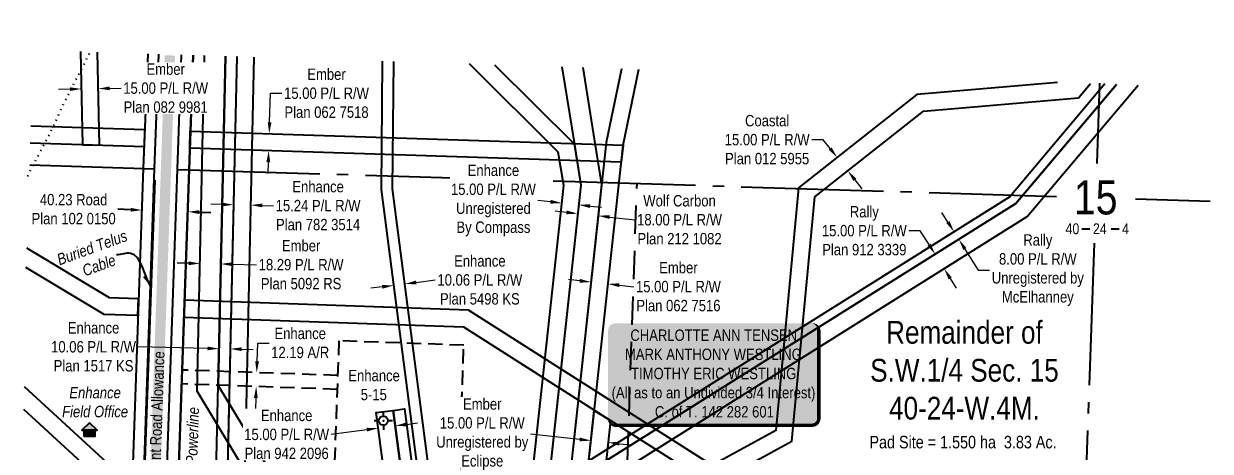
# Model space of a CAD drawing. Extents: x 337584 to 348172, y 5811293 to 5815472.
# Drawn here: x 337611 to 338652, y 5812575 to 5812951 of the extents above; entities that cross this region are included whole.
import ezdxf
from ezdxf.enums import TextEntityAlignment as Align

# ---------------------------------------------------------------- set-up
doc = ezdxf.new("R2010")
doc.units = 0
doc.header["$LTSCALE"] = 5
doc.header["$PDSIZE"] = 0.5
for name, pattern in [('foc-ACCESSROAD', [3.75, 2.5, -1.25]), ('foc-DOT', [1, 0.2, -0.8]), ('foc-LSD', [8, 5, -3]), ('foc-QUARTERLINE', [33, 25, -3, 2, -3])]:
    doc.linetypes.add(name, pattern=pattern)
doc.layers.get('Defpoints').update_dxf_attribs({"color": 9})
for name, color, linetype in [('10', 1, 'Continuous'), ('9', 3, 'Continuous'), ('ABADATA-DRILL', 8, 'foc-DOT'), ('AS-POWER', 104, 'foc-POWER'), ('AS-POWER-T', 104, 'Continuous'), ('AS-RESIDENCE', 14, 'Continuous'), ('AS-ROADS', 254, 'Continuous'), ('AS-TELEPHONE', 224, 'foc-TEL'), ('AS-TELEPHONE-T', 224, 'Continuous'), ('C-AR', 13, 'foc-ACCESSROAD'), ('C-RW', 13, 'Continuous'), ('C-SYMBOL', 7, 'Continuous'), ('C-WS', 13, 'foc-ACCESSROAD'), ('F-RW', 190, 'Continuous'), ('F-WS-S', 190, 'Continuous'), ('L-ROAD-T', 7, 'Continuous'), ('L-SEC', 7, 'Continuous'), ('L-SECLBL', 7, 'Continuous'), ('L-SECQ', 8, 'foc-QUARTERLINE'), ('L-SECTION-LSD', 7, 'foc-LSD'), ('L-SYMBOL', 7, 'Continuous'), ('L-TITLEDB', 4, 'Continuous'), ('L-TITLEDB-T', 4, 'Continuous'), ('P-IOP1', 10, 'Continuous')]:
    doc.layers.add(name, color=color, linetype=linetype)
for name, color, linetype, lineweight in [('C-AR-T', 13, 'Continuous', 9), ('C-FLOWLINE-T', 13, 'Continuous', 9), ('C-RW-T', 13, 'Continuous', 9), ('C-WS-T', 13, 'Continuous', 9), ('F-FLOWLINE-T', 190, 'Continuous', 9), ('F-RW-T', 190, 'Continuous', 9)]:
    doc.layers.add(name, color=color, linetype=linetype, lineweight=lineweight)
doc.layers.add('locations_84f590c8-2a82-4', color=7, linetype='Continuous', plot=False)
doc.styles.add('100L', font='ARIALN.TTF', dxfattribs={"height": 11})
doc.styles.add('175L', font='ARIALN.TTF', dxfattribs={"height": 20})
doc.styles.add('80', font='ARIALN.TTF', dxfattribs={"height": 10})
doc.styles.add('80CG', font='ARIALN.TTF', dxfattribs={"height": 10})
doc.styles.add('80L', font='ARIALN.TTF', dxfattribs={"height": 10})
doc.styles.add('foc-LtypeFont', font='ARIALN.TTF', dxfattribs={"height": 7.35})
doc.styles.add('SIMPLEX', font='ARIALN.TTF')
doc.linetypes.add('foc-POWER', pattern='A,6,-1,["P",foc-LtypeFont,S=0.2,R=0,X=-0.625,Y=-0.75],-1.24,4', length=12.24)
doc.linetypes.add('foc-POWER-NOLINE', pattern='A,0,-4,["P",foc-LtypeFont,S=0.2,R=0,X=-0.625,Y=-0.75],-8.24', length=12.24)
doc.linetypes.add('foc-TEL', pattern='A,2,-1,["T",foc-LtypeFont,S=0.2,R=0,X=-0.425,Y=-0.75],-1.24,8', length=12.24)
doc.linetypes.add('foc-TEL-NOLINE', pattern='A,0,-2,["T",foc-LtypeFont,S=0.2,R=0,X=-0.425,Y=-0.75],-10.24', length=12.24)
doc.dimstyles.new('Compass 5 000', dxfattribs={"dimscale": 5, "dimtxt": 9, "dimasz": 2, "dimexe": 0.2, "dimexo": 0.0625, "dimgap": 0.5, "dimtad": 0, "dimtih": 1, "dimtoh": 1, "dimzin": 0, "dimdsep": 46, "dimtxsty": '80CG', "dimcen": 0.1, "dimse1": 1, "dimse2": 1, "dimclrd": 256, "dimclrt": 256, "dimaunit": 1, "dimadec": 4, "dimazin": 0, "dimtfac": 0.06, "dimtofl": 0, "dimtmove": 0, "dimatfit": 1, "dimfxl": 0.2, "dimtolj": 1, "dimtzin": 0, "dimlwd": -1, "dimarcsym": 0})

# ---------------------------------------------------------------- blocks, each defined once
blk = doc.blocks.new('L-SECLBL')
at = {"layer": '9', "color": 7}
for p, q in [((-5.1, -27.8), (-12.3, -27.8)), ((20.7, -27.8), (13.5, -27.8))]:
    blk.add_line(p, q, dxfattribs=at)
at = {"layer": '10', "color": 2, "style": 'SIMPLEX'}
blk.add_attdef('SEC', text='', height=30, dxfattribs=at).set_placement((0, 0), align=Align.MIDDLE)
at = {"layer": '10', "color": 5, "style": '80L'}
blk.add_attdef('TWP', text='', height=9.5, dxfattribs=at).set_placement((-14.4, -27.4), align=Align.MIDDLE_RIGHT)
blk.add_attdef('RGE', text='', height=9.5, dxfattribs=at).set_placement((3.6, -27.4), align=Align.MIDDLE_CENTER)
blk.add_attdef('MER', text='', height=9.5, dxfattribs=at).set_placement((23.2, -27.4), align=Align.MIDDLE_LEFT)
blk = doc.blocks.new('*U382')
h = blk.add_hatch(color=59)
edge = h.paths.add_edge_path()
edge.add_line((-86.5, -45.5), (86.5, -45.5))
edge.add_arc((86.5, -39.5), 6, 270, 360)
edge.add_line((92.5, -39.5), (92.5, 38))
edge.add_arc((86.5, 38), 6, 0, 90)
edge.add_line((86.5, 44), (-86.5, 44))
edge.add_arc((-86.5, 38), 6, 90, 180)
edge.add_line((-92.5, 38), (-92.5, -39.5))
edge.add_arc((-86.5, -39.5), 6, 180, 270)
at = {"color": 1, "flags": 128}
blk.add_lwpolyline([(-86.5, -45.5, 3, 3, 0), (86.5, -45.5, 3, 3, 0.414214), (92.5, -39.5, 3, 3, 0), (92.5, 38, 3, 0, 0.414214), (86.5, 44, 0, 0, 0), (-86.5, 44, 0, 0, 0.414214), (-92.5, 38, 0, 0, 0), (-92.5, -39.5, 0, 3, 0.414214)], format="xyseb", close=True, dxfattribs=at)
blk.add_lwpolyline([(-72.5, -37.6, 0, 7.5, 0), (0, 0, 0, 0, 0)], format="xyseb", dxfattribs=at)
at = {"color": 1, "style": '80'}
blk.add_attdef('ENTER_TEXT_001', (-36, -5), '', height=10, dxfattribs=at)
blk = doc.blocks.new('*D387')
at = {"layer": 'C-AR-T', "transparency": 16777216}
for p, q in [((337815.6, 5812654), (337816.1, 5812670)), ((337816.1, 5812670), (337826.1, 5812670)), ((337814.4, 5812621.8), (337814.1, 5812611.8))]:
    blk.add_line(p, q, dxfattribs=at)
for points in [[(337813.9, 5812654), (337817.2, 5812653.9), (337815.2, 5812644)], [(337812.8, 5812621.8), (337816.1, 5812621.7), (337814.8, 5812631.8)]]:
    blk.add_solid(points, dxfattribs=at)
at = {"layer": 'Defpoints', "color": 0, "transparency": 16777216}
for p in [(337828.6, 5812643.5), (337814.8, 5812631.8), (337828.1, 5812631.3)]:
    blk.add_point(p, dxfattribs=at)
at = {"layer": 'C-AR-T', "transparency": 16777216, "insert": (337853.4, 5812670), "char_height": 10, "attachment_point": 5, "style": '80CG'}
blk.add_mtext('\\A1;Enhance\\P12.19 A/R', dxfattribs=at)
blk = doc.blocks.new('*D391')
at = {"layer": 'C-FLOWLINE-T', "transparency": 16777216}
for p, q in [((338087.1, 5812784.8), (338077.2, 5812785.9)), ((338124.9, 5812780.7), (338147.3, 5812778.3))]:
    blk.add_line(p, q, dxfattribs=at)
for points in [[(338087.3, 5812786.5), (338087, 5812783.2), (338097.1, 5812783.7)], [(338125.1, 5812782.4), (338124.7, 5812779.1), (338115, 5812781.8)]]:
    blk.add_solid(points, dxfattribs=at)
at = {"layer": 'Defpoints', "color": 0, "transparency": 16777216}
for p in [(338097.1, 5812783.7), (338096.1, 5812774.9), (338114, 5812773)]:
    blk.add_point(p, dxfattribs=at)
at = {"layer": 'C-FLOWLINE-T', "transparency": 16777216, "insert": (338186.4, 5812778.3), "char_height": 10, "attachment_point": 5, "style": '80CG'}
blk.add_mtext('\\A1;Wolf Carbon\\P18.00 P/L R/W\\PPlan 212 1082', dxfattribs=at)
blk = doc.blocks.new('*D394')
at = {"layer": 'C-RW-T', "transparency": 16777216}
for p, q in [((337772, 5812665.3), (337711.1, 5812666.6)), ((337802, 5812664.6), (337812, 5812664.4))]:
    blk.add_line(p, q, dxfattribs=at)
for points in [[(337772.1, 5812666.9), (337772, 5812663.6), (337782, 5812665)], [(337802, 5812666.2), (337802, 5812662.9), (337792, 5812664.8)]]:
    blk.add_solid(points, dxfattribs=at)
at = {"layer": 'Defpoints', "color": 0, "transparency": 16777216}
for p in [(337782.3, 5812675.3), (337792.2, 5812675), (337792, 5812664.8)]:
    blk.add_point(p, dxfattribs=at)
at = {"layer": 'C-RW-T', "transparency": 16777216, "insert": (337672, 5812666.6), "char_height": 10, "attachment_point": 5, "style": '80CG'}
blk.add_mtext('\\A1;Enhance\\P10.06 P/L R/W\\PPlan 1517 KS', dxfattribs=at)
blk = doc.blocks.new('*D395')
at = {"layer": 'C-RW-T', "transparency": 16777216}
for p, q in [((337784.9, 5812791.7), (337774.9, 5812791.9)), ((337820, 5812790.9), (337830, 5812790.7))]:
    blk.add_line(p, q, dxfattribs=at)
for points in [[(337784.9, 5812793.4), (337784.8, 5812790.1), (337794.9, 5812791.5)], [(337820.1, 5812792.6), (337820, 5812789.3), (337810, 5812791.2)]]:
    blk.add_solid(points, dxfattribs=at)
at = {"layer": 'Defpoints', "color": 0, "transparency": 16777216}
for p in [(337795, 5812798.4), (337810, 5812791.2), (337810.2, 5812798)]:
    blk.add_point(p, dxfattribs=at)
at = {"layer": 'C-RW-T', "transparency": 16777216, "insert": (337869.1, 5812790.7), "char_height": 10, "attachment_point": 5, "style": '80CG'}
blk.add_mtext('\\A1;Enhance\\P15.24 P/L R/W\\PPlan 782 3514', dxfattribs=at)
blk = doc.blocks.new('*D396')
at = {"layer": 'C-RW-T', "transparency": 16777216}
for p, q in [((337925.5, 5812719.4), (337915.5, 5812718.1)), ((337955.3, 5812723.2), (337972, 5812725.4))]:
    blk.add_line(p, q, dxfattribs=at)
for points in [[(337925.2, 5812721), (337925.7, 5812717.7), (337935.4, 5812720.6)], [(337955.1, 5812724.9), (337955.5, 5812721.6), (337945.3, 5812721.9)]]:
    blk.add_solid(points, dxfattribs=at)
at = {"layer": 'Defpoints', "color": 0, "transparency": 16777216}
for p in [(337932.1, 5812746.1), (337942.1, 5812747.4), (337945.3, 5812721.9)]:
    blk.add_point(p, dxfattribs=at)
at = {"layer": 'C-RW-T', "transparency": 16777216, "insert": (338011.1, 5812725.4), "char_height": 10, "attachment_point": 5, "style": '80CG'}
blk.add_mtext('\\A1;Enhance\\P10.06 P/L R/W\\PPlan 5498 KS', dxfattribs=at)
blk = doc.blocks.new('*D397')
at = {"layer": 'C-RW-T', "transparency": 16777216}
for p, q in [((337911.9, 5812593.8), (337880.6, 5812589.6)), ((337946.6, 5812598.5), (337956.5, 5812599.8))]:
    blk.add_line(p, q, dxfattribs=at)
for points in [[(337911.7, 5812595.5), (337912.1, 5812592.2), (337921.8, 5812595.1)], [(337946.4, 5812600.1), (337946.8, 5812596.8), (337936.7, 5812597.1)]]:
    blk.add_solid(points, dxfattribs=at)
at = {"layer": 'Defpoints', "color": 0, "transparency": 16777216}
for p in [(337921.8, 5812595.1), (337923.2, 5812584.8), (337938.1, 5812586.8)]:
    blk.add_point(p, dxfattribs=at)
at = {"layer": 'C-RW-T', "transparency": 16777216, "insert": (337841.5, 5812589.6), "char_height": 10, "attachment_point": 5, "style": '80CG', "bg_fill": 3, "box_fill_scale": 1.1, "bg_fill_color": 256, "bg_fill_true_color": 13158600, "bg_fill_transparency": 0}
blk.add_mtext('\\A1;Enhance\\P15.00 P/L R/W\\PPlan 942 2096', dxfattribs=at)
blk = doc.blocks.new('*D404')
at = {"layer": 'C-RW-T', "transparency": 16777216}
for p, q in [((338073.1, 5812794.1), (338062.1, 5812795.3)), ((338107.9, 5812790.4), (338117.8, 5812789.3))]:
    blk.add_line(p, q, dxfattribs=at)
for points in [[(338073.3, 5812795.8), (338073, 5812792.5), (338083.1, 5812793)], [(338108, 5812792), (338107.7, 5812788.7), (338097.9, 5812791.4)]]:
    blk.add_solid(points, dxfattribs=at)
at = {"layer": 'Defpoints', "color": 0, "transparency": 16777216}
for p in [(338083.1, 5812793), (338080.5, 5812769.1), (338095.3, 5812767.4)]:
    blk.add_point(p, dxfattribs=at)
at = {"layer": 'C-RW-T', "transparency": 16777216, "insert": (338023, 5812795.3), "char_height": 10, "attachment_point": 5, "style": '80CG', "bg_fill": 3, "box_fill_scale": 1.1, "bg_fill_color": 256, "bg_fill_true_color": 13158600, "bg_fill_transparency": 0}
blk.add_mtext('\\A1;Enhance \\P15.00 P/L R/W\\PUnregistered \\PBy Compass', dxfattribs=at)
blk = doc.blocks.new('*D409')
at = {"layer": 'Defpoints', "color": 0, "transparency": 16777216}
for p in [(338108.6, 5812583.2), (338108.7, 5812584.2), (338123.5, 5812581.6)]:
    blk.add_point(p, dxfattribs=at)
at = {"layer": 'F-FLOWLINE-T', "transparency": 16777216}
for p, q in [((338098.7, 5812585.2), (338055.6, 5812589.9)), ((338133.5, 5812581.5), (338143.5, 5812580.4))]:
    blk.add_line(p, q, dxfattribs=at)
for points in [[(338098.9, 5812586.9), (338098.6, 5812583.6), (338108.7, 5812584.2)], [(338133.7, 5812583.1), (338133.3, 5812579.8), (338123.6, 5812582.6)]]:
    blk.add_solid(points, dxfattribs=at)
at = {"layer": 'F-FLOWLINE-T', "transparency": 16777216, "insert": (338013.2, 5812589.9), "char_height": 10, "attachment_point": 5, "style": '80CG', "bg_fill": 3, "box_fill_scale": 1.1, "bg_fill_color": 256, "bg_fill_true_color": 13158600, "bg_fill_transparency": 0}
blk.add_mtext('\\A1;Ember\\P15.00 P/L R/W\\PUnregistered by\\PEclipse', dxfattribs=at)
blk = doc.blocks.new('*D414')
at = {"layer": 'Defpoints', "color": 0, "transparency": 16777216}
for p in [(337765.6, 5812749.4), (337783.8, 5812749), (337783.6, 5812739.5)]:
    blk.add_point(p, dxfattribs=at)
at = {"layer": 'F-RW-T', "transparency": 16777216}
for p, q in [((337755.4, 5812740.1), (337745.4, 5812740.3)), ((337793.6, 5812739.3), (337815.1, 5812738.8))]:
    blk.add_line(p, q, dxfattribs=at)
for points in [[(337755.5, 5812741.7), (337755.4, 5812738.4), (337765.4, 5812739.9)], [(337793.7, 5812740.9), (337793.6, 5812737.6), (337783.6, 5812739.5)]]:
    blk.add_solid(points, dxfattribs=at)
at = {"layer": 'F-RW-T', "transparency": 16777216, "insert": (337854.2, 5812738.8), "char_height": 10, "attachment_point": 5, "style": '80CG'}
blk.add_mtext('\\A1;Ember\\P18.29 P/L R/W\\PPlan 5092 RS', dxfattribs=at)
blk = doc.blocks.new('*D415')
at = {"layer": 'Defpoints', "color": 0, "transparency": 16777216}
for p in [(337826.2, 5812854), (337991.3, 5812848.6), (337990.8, 5812833.5)]:
    blk.add_point(p, dxfattribs=at)
at = {"layer": 'F-RW-T', "transparency": 16777216}
for p, q in [((337826.5, 5812864), (337827.4, 5812889.5)), ((337827.4, 5812889.5), (337837.4, 5812889.5)), ((337825.4, 5812828.9), (337825.1, 5812818.9))]:
    blk.add_line(p, q, dxfattribs=at)
for points in [[(337824.9, 5812864), (337828.2, 5812863.9), (337826.2, 5812854)], [(337823.7, 5812829), (337827.1, 5812828.9), (337825.7, 5812838.9)]]:
    blk.add_solid(points, dxfattribs=at)
at = {"layer": 'F-RW-T', "transparency": 16777216, "insert": (337876.5, 5812889.5), "char_height": 10, "attachment_point": 5, "style": '80CG'}
blk.add_mtext('\\A1;Ember\\P15.00 P/L R/W\\PPlan 062 7518', dxfattribs=at)
blk = doc.blocks.new('*D416')
at = {"layer": 'Defpoints', "color": 0, "transparency": 16777216}
for p in [(338418.7, 5812735.3), (338369.9, 5812722.4), (338377.9, 5812709.7)]:
    blk.add_point(p, dxfattribs=at)
at = {"layer": 'F-RW-T', "transparency": 16777216}
for p, q in [((338397.7, 5812768.7), (338387.7, 5812768.7)), ((338405.4, 5812756.5), (338397.7, 5812768.7)), ((338424, 5812726.8), (338429.3, 5812718.3))]:
    blk.add_line(p, q, dxfattribs=at)
for points in [[(338406.8, 5812757.3), (338404, 5812755.6), (338410.7, 5812748)], [(338425.4, 5812727.7), (338422.6, 5812725.9), (338418.7, 5812735.3)]]:
    blk.add_solid(points, dxfattribs=at)
at = {"layer": 'F-RW-T', "transparency": 16777216, "insert": (338348.6, 5812768.7), "char_height": 10, "attachment_point": 5, "style": '80CG'}
blk.add_mtext('\\A1;Rally\\P15.00 P/L R/W\\PPlan 912 3339', dxfattribs=at)
blk = doc.blocks.new('*D417')
at = {"layer": 'Defpoints', "color": 0, "transparency": 16777216}
for p in [(338123.6, 5812721.9), (338107.2, 5812710.3), (338122.2, 5812708.7)]:
    blk.add_point(p, dxfattribs=at)
at = {"layer": 'F-RW-T', "transparency": 16777216}
for p, q in [((338098.7, 5812724.6), (338088.8, 5812725.7)), ((338133.5, 5812720.9), (338146.3, 5812719.5))]:
    blk.add_line(p, q, dxfattribs=at)
for points in [[(338098.9, 5812726.3), (338098.6, 5812723), (338108.7, 5812723.6)], [(338133.7, 5812722.5), (338133.4, 5812719.2), (338123.6, 5812721.9)]]:
    blk.add_solid(points, dxfattribs=at)
at = {"layer": 'F-RW-T', "transparency": 16777216, "insert": (338185.4, 5812719.5), "char_height": 10, "attachment_point": 5, "style": '80CG'}
blk.add_mtext('\\A1;Ember\\P15.00 P/L R/W\\PPlan 062 7516', dxfattribs=at)
blk = doc.blocks.new('*D421')
at = {"layer": 'Defpoints', "color": 0, "transparency": 16777216}
for p in [(338424.1, 5812765.8), (338428.3, 5812759), (338431.6, 5812761.1)]:
    blk.add_point(p, dxfattribs=at)
at = {"layer": 'F-RW-T', "transparency": 16777216}
for p, q in [((338422, 5812776.3), (338416.7, 5812784.8)), ((338436.9, 5812752.6), (338448.5, 5812734.1)), ((338448.5, 5812734.1), (338458.5, 5812734.1))]:
    blk.add_line(p, q, dxfattribs=at)
for points in [[(338423.4, 5812777.2), (338420.6, 5812775.4), (338427.3, 5812767.8)], [(338438.3, 5812753.5), (338435.5, 5812751.7), (338431.6, 5812761.1)]]:
    blk.add_solid(points, dxfattribs=at)
at = {"layer": 'F-RW-T', "transparency": 16777216, "insert": (338500.9, 5812734.1), "char_height": 10, "attachment_point": 5, "style": '80CG'}
blk.add_mtext('\\A1;Rally\\P8.00 P/L R/W\\PUnregistered by\\PMcElhanney', dxfattribs=at)
blk = doc.blocks.new('*D424')
at = {"layer": 'Defpoints', "color": 0, "transparency": 16777216}
for p in [(337661.1, 5812900.7), (337661.2, 5812893.3), (337676.1, 5812901)]:
    blk.add_point(p, dxfattribs=at)
at = {"layer": 'F-RW-T', "transparency": 16777216}
for p, q in [((337686.2, 5812893.8), (337696.2, 5812894)), ((337651.2, 5812893.1), (337641.2, 5812892.9))]:
    blk.add_line(p, q, dxfattribs=at)
for points in [[(337651.2, 5812894.8), (337651.3, 5812891.5), (337661.2, 5812893.3)], [(337686.2, 5812895.5), (337686.2, 5812892.2), (337676.2, 5812893.6)]]:
    blk.add_solid(points, dxfattribs=at)
at = {"layer": 'F-RW-T', "transparency": 16777216, "insert": (337735.3, 5812894), "char_height": 10, "attachment_point": 5, "style": '80CG', "bg_fill": 3, "box_fill_scale": 1.1, "bg_fill_color": 256, "bg_fill_true_color": 13158600, "bg_fill_transparency": 0}
blk.add_mtext('\\A1;Ember\\P15.00 P/L R/W\\PPlan 082 9981', dxfattribs=at)
blk = doc.blocks.new('*D434')
at = {"layer": 'Defpoints', "color": 0, "transparency": 16777216}
for p in [(337714.9, 5812790.6), (337755, 5812789.2), (337714.7, 5812786.8)]:
    blk.add_point(p, dxfattribs=at)
at = {"layer": 'L-TITLEDB-T', "transparency": 16777216}
for p, q in [((337704.8, 5812787.2), (337693.2, 5812787.6)), ((337764.9, 5812785.1), (337774.9, 5812784.7))]:
    blk.add_line(p, q, dxfattribs=at)
for points in [[(337704.8, 5812788.8), (337704.7, 5812785.5), (337714.7, 5812786.8)], [(337764.9, 5812786.7), (337764.8, 5812783.4), (337754.9, 5812785.4)]]:
    blk.add_solid(points, dxfattribs=at)
at = {"layer": 'L-TITLEDB-T', "transparency": 16777216, "insert": (337654.5, 5812787.6), "char_height": 10, "attachment_point": 5, "style": '80CG'}
blk.add_mtext('\\A1;40.23 Road\\PPlan 102 0150', dxfattribs=at)
blk = doc.blocks.new('res_occ')
for points in [[(0.1, 0.89), (-1.26, -0.37), (1.46, -0.37)], [(-0.9, -1.43), (1.1, -1.43), (1.1, -0.37), (-0.9, -0.37)]]:
    blk.add_hatch(color=14).paths.add_polyline_path(points)
at = {"color": 14}
for points in [[(0.1, 0.89), (-1.26, -0.37), (1.46, -0.37)], [(-0.9, -1.43), (1.1, -1.43), (1.1, -0.37), (-0.9, -0.37)]]:
    blk.add_lwpolyline(points, close=True, dxfattribs=at)
blk = doc.blocks.new('*D468')
at = {"layer": 'Defpoints', "color": 0, "transparency": 16777216}
for p in [(338337, 5812842.7), (338324.8, 5812833.1), (338346.3, 5812830.9)]:
    blk.add_point(p, dxfattribs=at)
at = {"layer": 'F-RW-T', "transparency": 16777216}
for p, q in [((338312.4, 5812848.7), (338302.4, 5812848.7)), ((338318.6, 5812840.9), (338312.4, 5812848.7)), ((338340.3, 5812813.5), (338346.5, 5812805.6))]:
    blk.add_line(p, q, dxfattribs=at)
for points in [[(338319.9, 5812841.9), (338317.3, 5812839.9), (338324.8, 5812833.1)], [(338341.6, 5812814.5), (338339, 5812812.4), (338334.1, 5812821.3)]]:
    blk.add_solid(points, dxfattribs=at)
at = {"layer": 'F-RW-T', "transparency": 16777216, "insert": (338263.3, 5812848.7), "char_height": 10, "attachment_point": 5, "style": '80CG'}
blk.add_mtext('\\A1;Coastal\\P15.00 P/L R/W\\PPlan 012 5955', dxfattribs=at)
blk = doc.blocks.new('Gabd')
for p, q in [((-0.81, 0), (-1.62, 0)), ((0, 0.81), (0, 1.62)), ((1.62, 0), (0.81, 0)), ((0, -0.81), (0, -1.62))]:
    blk.add_line(p, q)
blk.add_circle((0, 0), 0.8)

msp = doc.modelspace()

# ---------------------------------------------------------------- linework, layer by layer
at = {"layer": 'ABADATA-DRILL', "flags": 128}
msp.add_lwpolyline([(337614.075, 5812816.56), (337616.334, 5812821.018), (337618.583, 5812825.486), (337620.891, 5812829.922), (337623.209, 5812834.348), (337625.527, 5812838.784), (337627.854, 5812843.209), (337630.201, 5812847.614), (337632.509, 5812852.05), (337634.719, 5812856.54), (337636.879, 5812861.041), (337638.97, 5812865.584), (337641.081, 5812870.116), (337643.222, 5812874.638), (337645.323, 5812879.171), (337647.464, 5812883.683), (337649.693, 5812888.162), (337651.971, 5812892.609), (337654.279, 5812897.045), (337656.568, 5812901.492), (337658.876, 5812905.928), (337661.203, 5812910.343), (337663.511, 5812914.789), (337665.77, 5812919.237), (337667.998, 5812923.706), (337668.632, 5812924.993)], dxfattribs=at)
at = {"layer": 'AS-POWER', "linetype": 'foc-POWER-NOLINE', "flags": 128}
msp.add_lwpolyline([(337728.041, 5812018.975), (337759.797, 5812922.938)], dxfattribs=at)
at = {"layer": 'AS-ROADS', "flags": 128}
msp.add_lwpolyline([(337706.913, 5812011.958, 9, 9, 0), (337715.964, 5812258.658, 9, 9, 0), (337718.032, 5812311.523, 9, 9, 0), (337719.524, 5812364.147, 8.998, 8.998, 0), (337739.07, 5812922.795, 8.998, 8.998, 0)], format="xyseb", dxfattribs=at)
at = {"layer": 'AS-TELEPHONE', "linetype": 'foc-TEL-NOLINE', "flags": 128}
msp.add_lwpolyline([(337700.417, 5812090.211), (337725.994, 5812813.097)], dxfattribs=at)
at = {"layer": 'C-AR'}
for p, q in [((337886.257, 5812641.461), (337750.079, 5812646.245)), ((337885.829, 5812629.278), (337749.651, 5812634.062))]:
    msp.add_line(p, q, dxfattribs=at)
at = {"layer": 'C-RW', "flags": 128}
for points in [[(337797.798, 5812921.763), (337786.187, 5812407.416), (337932.906, 5812399.598), (337932.323, 5812389.557), (337786.002, 5812397.231), (337783.943, 5812308.263), (337829.635, 5812015.022), (337819.417, 5812015.344), (337773.854, 5812307.609), (337777.743, 5812478.996), (337781.32, 5812632.654), (337787.71, 5812922.082)], [(337797.798, 5812921.763), (337789.374, 5812545.904), (337839.273, 5812418.114), (337855.917, 5812417.594), (337804.668, 5812548.688), (337813.088, 5812921.279)], [(337925.461, 5812917.727), (337924.504, 5812804.829), (337975.773, 5812408.639), (337985.721, 5812409.892), (337934.556, 5812805.445), (337935.52, 5812917.409)], [(338023.962, 5812914.612), (338094.002, 5812845.065), (338099.857, 5812808.745), (338056.846, 5812411.209), (338041.815, 5812411.7), (338084.73, 5812808.352), (338079.973, 5812837.862), (338001.978, 5812915.308)], [(338083.057, 5812912.744), (338094.059, 5812844.543), (338099.811, 5812808.881), (338052.458, 5812371.208)], [(338101.379, 5812912.165), (338111.825, 5812847.409), (338117.964, 5812809.355), (338069.924, 5812365.341)]]:
    msp.add_lwpolyline(points, dxfattribs=at)
for points in [[(337961.033, 5812414.45), (337934.879, 5812610.765), (337944.891, 5812612.133), (337971.118, 5812414.154)], [(337945.885, 5812414.962), (337919.997, 5812608.798), (337934.879, 5812610.765), (337961.033, 5812414.45)]]:
    msp.add_lwpolyline(points, close=True, dxfattribs=at)
at = {"layer": 'C-WS'}
msp.add_lwpolyline([(337883.443, 5812562.265), (337993.102, 5812558.36), (337997.006, 5812668.019), (337887.348, 5812671.923)], close=True, dxfattribs=at)
at = {"layer": 'F-RW', "flags": 128}
for points in [[(337660.585, 5812926.101), (337662.164, 5812844.325), (337677.173, 5812843.829), (337675.558, 5812925.628)], [(337787.71, 5812922.082), (337781.32, 5812632.654), (337912.204, 5812416.136), (337889.959, 5812416.532), (337762.965, 5812627.779), (337769.439, 5812922.659)], [(338135.419, 5812911.089), (338121.948, 5812846.143), (338067.364, 5812341.64), (338082.241, 5812340.016), (338136.784, 5812843.811), (338150.642, 5812910.607)], [(338569.82, 5812897.355), (338481.652, 5812792.525), (337906.457, 5812431.174), (337868.195, 5812432.192), (337846.477, 5812335.193), (337860.949, 5812331.908), (337879.85, 5812416.846), (337910.774, 5812416.183), (338491.611, 5812781.071), (338588.913, 5812896.751)], [(338559.638, 5812897.677), (338476.336, 5812798.633), (337904.251, 5812439.236), (337861.827, 5812440.364), (337856.739, 5812417.642), (337864.884, 5812417.403), (337868.195, 5812432.192), (337906.457, 5812431.174), (338481.652, 5812792.525), (338569.82, 5812897.355)], [(338518.258, 5812898.985), (338394.761, 5812888.454), (338290.952, 5812806.268), (338270.846, 5812593.005), (337945.885, 5812414.962), (337975.315, 5812414.011), (338285.025, 5812583.667), (338305.288, 5812798.475), (338400.507, 5812873.893), (338536.49, 5812885.489), (338547.08, 5812898.074)], [(337616.866, 5812860.783), (337716.842, 5812857.575), (337716.31, 5812842.556), (337616.347, 5812845.809)], [(337613.156, 5812753.649), (337685.68, 5812709.909), (337711.136, 5812709.039), (337710.612, 5812694.062), (337681.22, 5812695.065), (337612.562, 5812736.488)], [(337611.164, 5812631.833), (337705.393, 5812544.995), (337704.693, 5812524.987), (337610.702, 5812611.587)]]:
    msp.add_lwpolyline(points, dxfattribs=at)
for points in [[(337756.933, 5812856.222), (338136.784, 5812843.811), (338135.16, 5812828.822), (337756.407, 5812841.198)], [(337751.207, 5812692.664), (337996.599, 5812684.111), (338506.194, 5812359.146), (338536.652, 5812357.462), (338001.223, 5812698.963), (337751.733, 5812707.673)], [(338089.837, 5812410.18), (338111.558, 5812610.803), (338125.671, 5812601.803), (338104.872, 5812409.689)]]:
    msp.add_lwpolyline(points, close=True, dxfattribs=at)
at = {"layer": 'L-SEC'}
msp.add_line((337697.449, 5812019.184), (337725.596, 5812823.205), dxfattribs=at)
for points in [[(338624.366, 5811990.031), (337717.551, 5812018.547), (337749.225, 5812923.316)], [(337725.596, 5812823.205), (337729.176, 5812923.952)]]:
    msp.add_lwpolyline(points, dxfattribs=at)
msp.add_lwpolyline([(337726.379, 5812823.963), (337726.379, 5812823.963)], close=True, dxfattribs=at)
at = {"layer": 'L-SECQ'}
for p, q in [((338555.126, 5812898.3), (338552.738, 5812827.808)), ((337616.082, 5812826.611), (337725.596, 5812823.205)), ((337745.699, 5812822.588), (338517.259, 5812798.888)), ((338586.497, 5812796.728), (338652.273, 5812794.645)), ((338550.34, 5812757.865), (338523.888, 5811993.191))]:
    msp.add_line(p, q, dxfattribs=at)
at = {"layer": 'L-SECTION-LSD', "flags": 128}
msp.add_lwpolyline([(338121.231, 5812006.406), (338149.108, 5812810.197)], dxfattribs=at)
at = {"layer": 'L-TITLEDB', "flags": 128}
for points in [[(337719.606, 5812924.235), (337715.544, 5812823.557)], [(337759.271, 5812922.998), (337727.597, 5812018.231)], [(337715.544, 5812823.557), (337687.396, 5812019.5)]]:
    msp.add_lwpolyline(points, dxfattribs=at)
at = {"layer": 'locations_84f590c8-2a82-4'}
msp.add_point((337926.407, 5812601.666), dxfattribs=at)
msp.add_point((337926.407, 5812601.666), dxfattribs=at)

# ---------------------------------------------------------------- block references
at = {"layer": 'AS-RESIDENCE', "xscale": 4.998874999999956, "yscale": 4.998874999999956, "zscale": 4.998874999999956}
msp.add_blockref('res_occ', (337667.98, 5812595.358), dxfattribs=at)
at = {"layer": 'L-SECLBL', "color": 4}
msp.add_blockref('L-SECLBL', (338551.723, 5812797.829), dxfattribs=at).add_auto_attribs({'SEC': '15', 'TWP': '40', 'RGE': '24', 'MER': '4'})
at = {"layer": 'P-IOP1'}
ref = msp.add_blockref('*U382', (338216.187, 5812643.217), dxfattribs=dict(at, xscale=0.99978226, yscale=0.99978226, zscale=0.99978226))
ref.add_attrib('ENTER_TEXT_001', 'CHARLOTTE ANN TENSEN', (338143.226, 5812671.892), dxfattribs={"layer": '0', "color": 1, "height": 9.99782, "style": '80'})
ref.add_attrib('ENTER_TEXT_002', 'MARK ANTHONY WESTLING', (338138.483, 5812655.051), dxfattribs={"layer": '0', "color": 1, "height": 9.99782, "style": '80'})
ref.add_attrib('ENTER_TEXT_003', 'TIMOTHY ERIC WESTLING', (338143.853, 5812638.211), dxfattribs={"layer": '0', "color": 1, "height": 9.99782, "style": '80'})
ref.add_attrib('ENTER_TEXT_004', '(All as to an Undivided 3/4 Interest)', (338126.735, 5812621.377), dxfattribs={"layer": '0', "color": 1, "height": 9.99782, "style": '80'})
ref.add_attrib('ENTER_TEXT_005', 'C. of T. 142 282 601', (338164.756, 5812604.537), dxfattribs={"layer": '0', "color": 1, "height": 9.99782, "style": '80'})

# ---------------------------------------------------------------- texts
at = {"layer": 'AS-POWER-T', "insert": (337750.956, 5812507.869), "char_height": 10, "attachment_point": 1, "rotation": 87.987887, "style": '80L'}
msp.add_mtext_dynamic_manual_height_columns('\\pi0.32626;{\\fArial Narrow|b0|i1|c0|p34;Fortis O/H Powerline}', width=105.48881, gutter_width=50, heights=[0], dxfattribs=at)
at = {"layer": 'AS-RESIDENCE', "insert": (337643.096, 5812631.392), "char_height": 9.99775, "attachment_point": 1, "style": '80L'}
msp.add_mtext_dynamic_manual_height_columns('\\pi7.65283;{\\fArial Narrow|b0|i1|c0|p34;Enhance \\P\\pi1.29342;Field Office}', width=59.68176, gutter_width=50, heights=[0], dxfattribs=at)
at = {"layer": 'AS-TELEPHONE-T', "insert": (337638.461, 5812747.47), "char_height": 10, "attachment_point": 1, "rotation": 20, "style": '80L'}
msp.add_mtext_dynamic_manual_height_columns('\\pi0.29898;{\\fArial Narrow|b0|i1|c0|p34;Buried Telus\\P\\pi17.89106;Cable}', width=64.38377, gutter_width=50, heights=[0], dxfattribs=at)
at = {"layer": 'C-SYMBOL', "color": 3, "insert": (338436.502, 5812689.378), "char_height": 19.99565, "width": 215.93743, "attachment_point": 2, "style": '175L'}
msp.add_mtext('Remainder of \\PS.W.1/4 Sec. 15\\P40-24-W.4M.', dxfattribs=at)
at = {"layer": 'L-ROAD-T', "style": '80L'}
msp.add_text('Government Road Allowance', height=10, rotation=87.973699, dxfattribs=at).set_placement((337726.769, 5812588.276), align=Align.MIDDLE_CENTER)
at = {"layer": 'L-SYMBOL', "color": 5, "style": '100L'}
msp.add_text('Pad Site = 1.550 ha  3.83 Ac.', height=10.99761, dxfattribs=at).set_placement((338435.246, 5812574.097), align=Align.BOTTOM_CENTER)

# ---------------------------------------------------------------- dimensions: what is measured, and where the dimension line sits
at = {"layer": 'C-AR-T'}
dim = msp.add_linear_dim(base=(337814.778, 5812631.774), p1=(337828.555, 5812643.488), p2=(337828.127, 5812631.305), angle=267.987887, text='Enhance\\P12.19 A/R', dimstyle='Compass 5 000', override={"dimtxt": 10}, dxfattribs=at)
dim.commit()
dim.dimension.update_dxf_attribs({"geometry": '*D387', "text_midpoint": (337853.402, 5812670), "dimtype": 161})
at = {"layer": 'C-FLOWLINE-T'}
dim = msp.add_linear_dim(base=(338097.091, 5812783.74), p1=(338114.029, 5812772.954), p2=(338096.134, 5812774.89), angle=173.824983, text='Wolf Carbon\\P18.00 P/L R/W\\PPlan 212 1082', dimstyle='Compass 5 000', dxfattribs=at)
dim.commit()
dim.dimension.update_dxf_attribs({"geometry": '*D391', "text_midpoint": (338186.396, 5812778.306), "dimtype": 161})
at = {"layer": 'C-RW-T'}
for base, p1, p2, angle, text, picture, middle in [((337810.049, 5812791.156), (337795.032, 5812798.353), (337810.203, 5812798.013), 358.717429, 'Enhance\\P15.24 P/L R/W\\PPlan 782 3514', '*D395', (337869.13, 5812790.708)), ((337945.348, 5812721.928), (337932.088, 5812746.081), (337942.06, 5812747.37), 7.362847, 'Enhance\\P10.06 P/L R/W\\PPlan 5498 KS', '*D396', (338011.053, 5812725.367)), ((337791.998, 5812664.806), (337782.26, 5812675.252), (337792.228, 5812675.027), 358.706782, 'Enhance\\P10.06 P/L R/W\\PPlan 1517 KS', '*D394', (337672.013, 5812666.633))]:
    dim = msp.add_linear_dim(base=base, p1=p1, p2=p2, angle=angle, text=text, dimstyle='Compass 5 000', dxfattribs=at)
    dim.commit()
    dim.dimension.update_dxf_attribs({"geometry": picture, "text_midpoint": middle, "dimtype": 161})
at = {"layer": 'F-RW-T'}
dim = msp.add_aligned_dim(p1=(338346.279, 5812830.942), p2=(338336.97, 5812842.7), distance=15.543, text='Coastal\\P15.00 P/L R/W\\PPlan 012 5955', dimstyle='Compass 5 000', dxfattribs=at)
dim.commit()
dim.dimension.update_dxf_attribs({"geometry": '*D468', "text_midpoint": (338263.283, 5812848.733)})
for base, p1, p2, angle, text, picture, middle in [((338418.673, 5812735.273), (338369.931, 5812722.389), (338377.912, 5812709.679), 302.124936, 'Rally\\P15.00 P/L R/W\\PPlan 912 3339', '*D416', (338348.618, 5812768.669)), ((337783.635, 5812739.469), (337765.635, 5812749.409), (337783.843, 5812749.013), 358.752814, 'Ember\\P18.29 P/L R/W\\PPlan 5092 RS', '*D414', (337854.156, 5812738.784)), ((338431.57, 5812761.062), (338424.079, 5812765.804), (338428.334, 5812759.03), 302.138003, 'Rally\\P8.00 P/L R/W\\PUnregistered by\\PMcElhanney', '*D421', (338500.933, 5812734.129))]:
    dim = msp.add_linear_dim(base=base, p1=p1, p2=p2, angle=angle, text=text, dimstyle='Compass 5 000', dxfattribs=at)
    dim.commit()
    dim.dimension.update_dxf_attribs({"geometry": picture, "text_midpoint": middle, "dimtype": 161})
at = {"layer": 'L-TITLEDB-T'}
dim = msp.add_linear_dim(base=(337714.744, 5812786.825), p1=(337755.025, 5812789.239), p2=(337714.877, 5812790.635), angle=178.008234, text='40.23 Road\\PPlan 102 0150', dimstyle='Compass 5 000', dxfattribs=at)
dim.commit()
dim.dimension.update_dxf_attribs({"geometry": '*D434', "text_midpoint": (337654.463, 5812787.575), "dimtype": 161})

# ---------------------------------------------------------------- leaders
at = {"layer": 'AS-TELEPHONE-T', "path_type": 1}
msp.add_leader([(337721.993, 5812720.285), (337704.472, 5812748.728), (337692.182, 5812747.435)], dimstyle='Compass 5 000', override={"dimgap": 0.5, "dimtad": 0}, dxfattribs=at)

# ---------------------------------------------------------------- next in the draw order: dimensions: what is measured, and where the dimension line sits
at = {"layer": 'C-RW-T'}
for base, p1, p2, angle, text, picture, middle in [((338083.073, 5812793.035), (338095.328, 5812767.446), (338080.478, 5812769.052), 173.824983, 'Enhance \\P15.00 P/L R/W\\PUnregistered \\PBy Compass', '*D404', (338023.038, 5812795.302)), ((337921.821, 5812595.144), (337938.077, 5812586.764), (337923.205, 5812584.777), 187.607189, 'Enhance\\P15.00 P/L R/W\\PPlan 942 2096', '*D397', (337841.465, 5812589.632))]:
    dim = msp.add_linear_dim(base=base, p1=p1, p2=p2, angle=angle, text=text, dimstyle='Compass 5 000', override={"dimtfill": 1}, dxfattribs=at)
    dim.commit()
    dim.dimension.update_dxf_attribs({"geometry": picture, "text_midpoint": middle, "dimtype": 161})
at = {"layer": 'F-FLOWLINE-T'}
dim = msp.add_linear_dim(base=(338108.674, 5812584.166), p1=(338123.486, 5812581.619), p2=(338108.573, 5812583.233), angle=173.820981, text='Ember\\P15.00 P/L R/W\\PUnregistered by\\PEclipse', dimstyle='Compass 5 000', override={"dimtfill": 1}, dxfattribs=at)
dim.commit()
dim.dimension.update_dxf_attribs({"geometry": '*D409', "text_midpoint": (338013.169, 5812589.91), "dimtype": 161})
at = {"layer": 'F-RW-T'}
dim = msp.add_linear_dim(base=(337661.224, 5812893.334), p1=(337676.052, 5812900.989), p2=(337661.081, 5812900.698), angle=181.116478, text='Ember\\P15.00 P/L R/W\\PPlan 082 9981', dimstyle='Compass 5 000', override={"dimtfill": 1}, dxfattribs=at)
dim.commit()
dim.dimension.update_dxf_attribs({"geometry": '*D424', "text_midpoint": (337735.277, 5812894.016), "dimtype": 161})

# ---------------------------------------------------------------- next in the draw order: block references
at = {"layer": 'F-WS-S', "color": 6, "xscale": 4.998911300000001, "yscale": 4.998911300000001, "zscale": 4.998911300000001}
msp.add_blockref('Gabd', (337926.407, 5812601.666), dxfattribs=at)

# ---------------------------------------------------------------- next in the draw order: texts
at = {"layer": 'C-WS-T', "insert": (337889.092, 5812646.384), "char_height": 10, "attachment_point": 1, "style": '80L'}
msp.add_mtext_dynamic_manual_height_columns('\\pi6.54045;Enhance\\P\\pi17.4545;5-15', width=56.90082, gutter_width=50, heights=[0], dxfattribs=at)

# ---------------------------------------------------------------- next in the draw order: dimensions: what is measured, and where the dimension line sits
at = {"layer": 'F-RW-T'}
for base, p1, p2, angle, text, picture, middle in [((337826.215, 5812853.957), (337990.848, 5812833.537), (337991.339, 5812848.563), 88.128779, 'Ember\\P15.00 P/L R/W\\PPlan 062 7518', '*D415', (337876.461, 5812889.463)), ((338123.59, 5812721.938), (338107.238, 5812710.308), (338122.156, 5812708.693), 353.820981, 'Ember\\P15.00 P/L R/W\\PPlan 062 7516', '*D417', (338185.384, 5812719.48))]:
    dim = msp.add_linear_dim(base=base, p1=p1, p2=p2, angle=angle, text=text, dimstyle='Compass 5 000', dxfattribs=at)
    dim.commit()
    dim.dimension.update_dxf_attribs({"geometry": picture, "text_midpoint": middle, "dimtype": 161})

doc.saveas('drawing.dxf')
